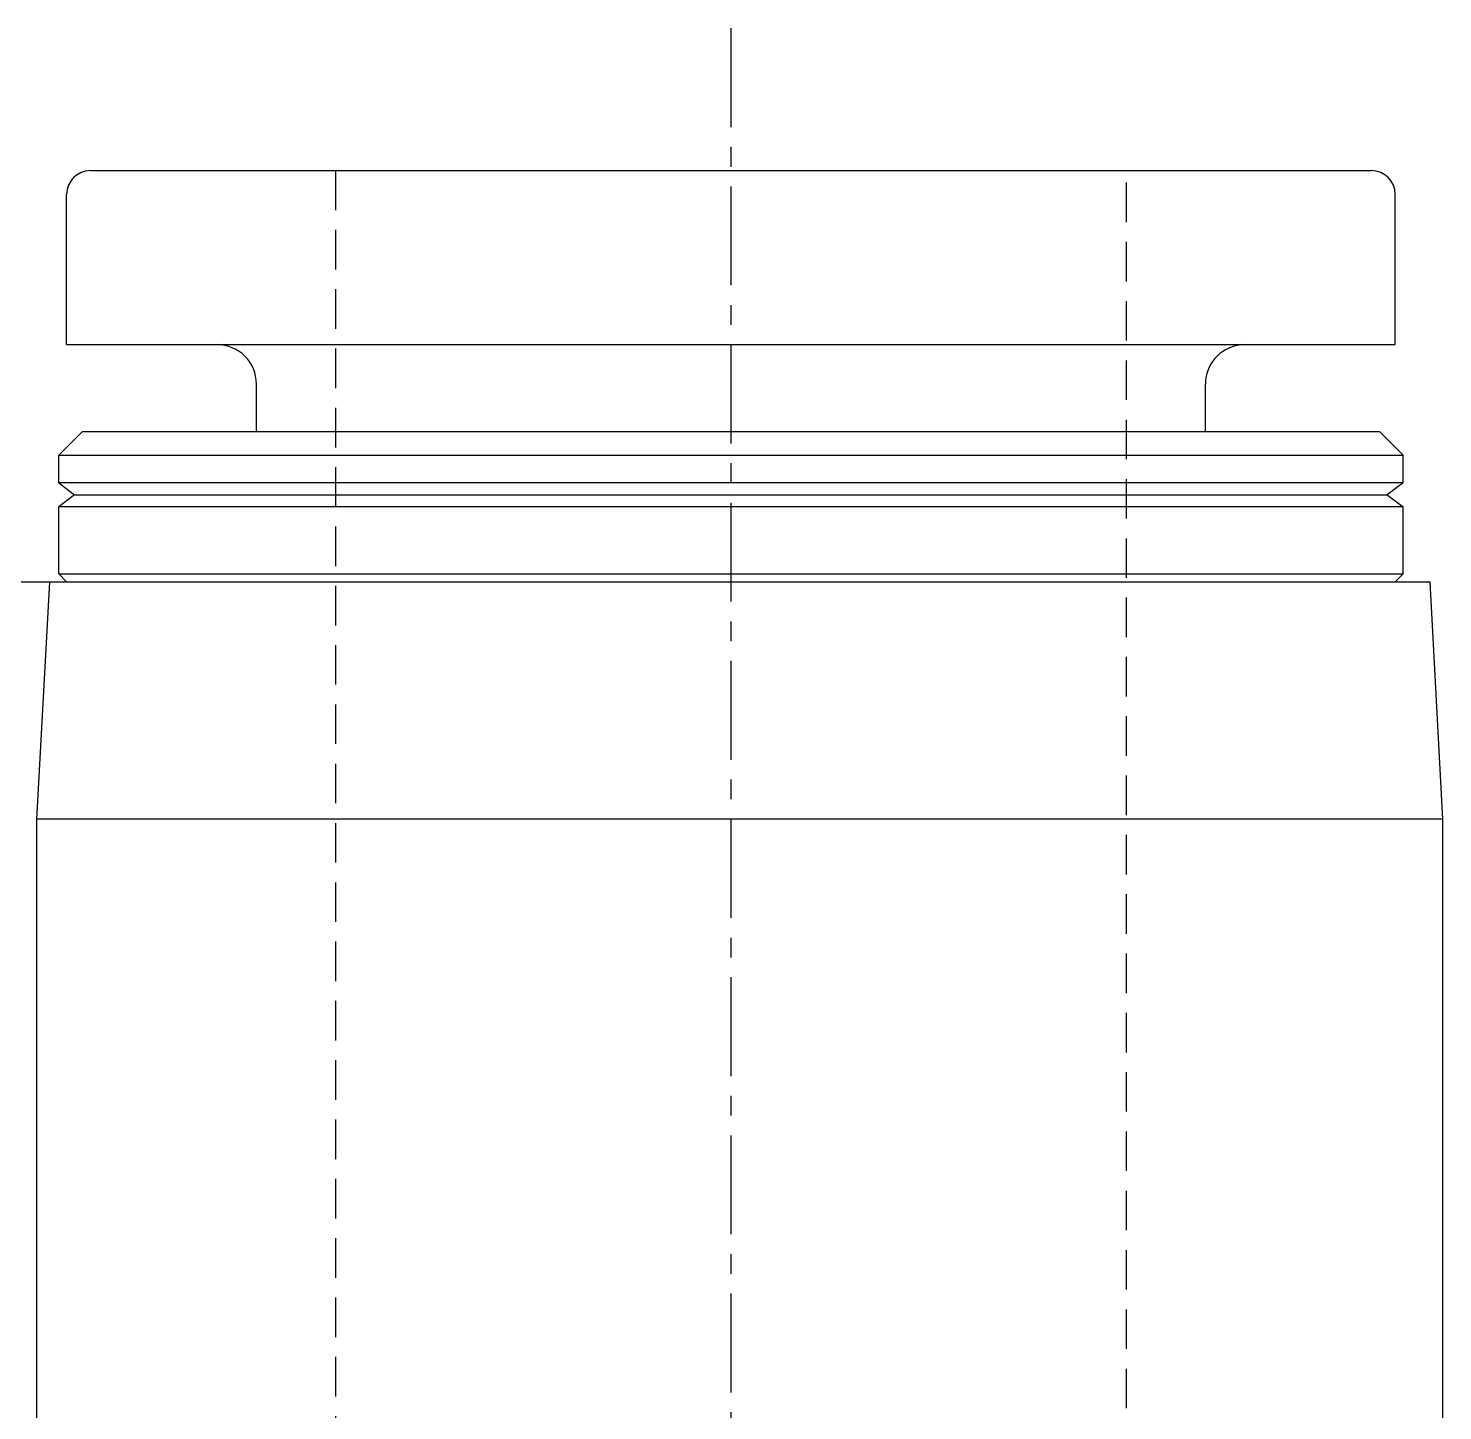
# Model space of a CAD drawing. Extents: x -5 to 111, y -21 to 86.
# Drawn here: x 42.94 to 60.82, y 42.38 to 59.87 of the extents above; entities that cross this region are included whole.
import ezdxf

# ---------------------------------------------------------------- set-up
doc = ezdxf.new("R2010")
doc.units = 0
doc.linetypes.add('CENTER', pattern=[2, 1.25, -0.25, 0.25, -0.25])
doc.linetypes.add('DASHED', pattern=[0.75, 0.5, -0.25])
doc.layers.get('0').update_dxf_attribs({"linetype": 'CONTINUOUS'})
doc.layers.add('CENTER', color=1, linetype='CENTER')

msp = doc.modelspace()

# ---------------------------------------------------------------- linework, layer by layer
at = {"color": 7, "linetype": 'CONTINUOUS'}
for p, q in [((43.722, 58.065), (59.922, 58.065)), ((43.422, 55.865), (43.422, 57.765)), ((60.222, 55.865), (60.222, 57.765)), ((43.422, 55.865), (60.222, 55.865)), ((45.822, 54.765), (45.822, 55.365)), ((57.822, 54.765), (57.822, 55.365)), ((43.622, 54.765), (43.322, 54.465)), ((43.622, 54.765), (60.022, 54.765)), ((60.022, 54.765), (60.322, 54.465)), ((43.322, 54.465), (60.322, 54.465)), ((43.322, 54.115), (43.322, 54.465)), ((60.322, 54.115), (60.322, 54.465)), ((60.322, 54.115), (43.322, 54.115)), ((43.322, 54.115), (43.522, 53.965)), ((60.322, 54.115), (60.122, 53.965)), ((43.522, 53.965), (43.322, 53.815)), ((43.522, 53.965), (60.122, 53.965)), ((60.122, 53.965), (60.322, 53.815)), ((60.322, 53.815), (43.322, 53.815)), ((43.322, 52.965), (43.322, 53.815)), ((60.322, 52.965), (60.322, 53.815)), ((43.322, 52.965), (60.322, 52.965)), ((43.422, 52.865), (43.322, 52.965)), ((60.222, 52.865), (60.322, 52.965)), ((24.98, 52.865), (60.665, 52.865)), ((43.047, 49.865), (43.209, 52.865)), ((60.822, 49.865), (60.665, 52.865)), ((43.047, 41.858), (43.047, 49.865)), ((60.822, 49.865), (43.047, 49.865)), ((60.822, 40.865), (60.822, 49.865))]:
    msp.add_line(p, q, dxfattribs=at)
at = {"color": 3, "linetype": 'DASHED'}
for p, q in [((46.822, 58.065), (46.822, 37.165)), ((56.822, 37.165), (56.822, 58.065))]:
    msp.add_line(p, q, dxfattribs=at)
at = {"color": 7, "linetype": 'CONTINUOUS'}
for centre, radius, start, end in [((43.722, 57.765), 0.3, 90, 180), ((59.922, 57.765), 0.3, 0, 90), ((45.322, 55.365), 0.5, 0, 90), ((58.322, 55.365), 0.5, 90, 180)]:
    msp.add_arc(centre, radius, start, end, dxfattribs=at)
at = {"layer": 'CENTER', "color": 1, "linetype": 'CENTER'}
msp.add_line((51.822, 59.865), (51.822, 35.165), dxfattribs=at)

doc.saveas('drawing.dxf')
